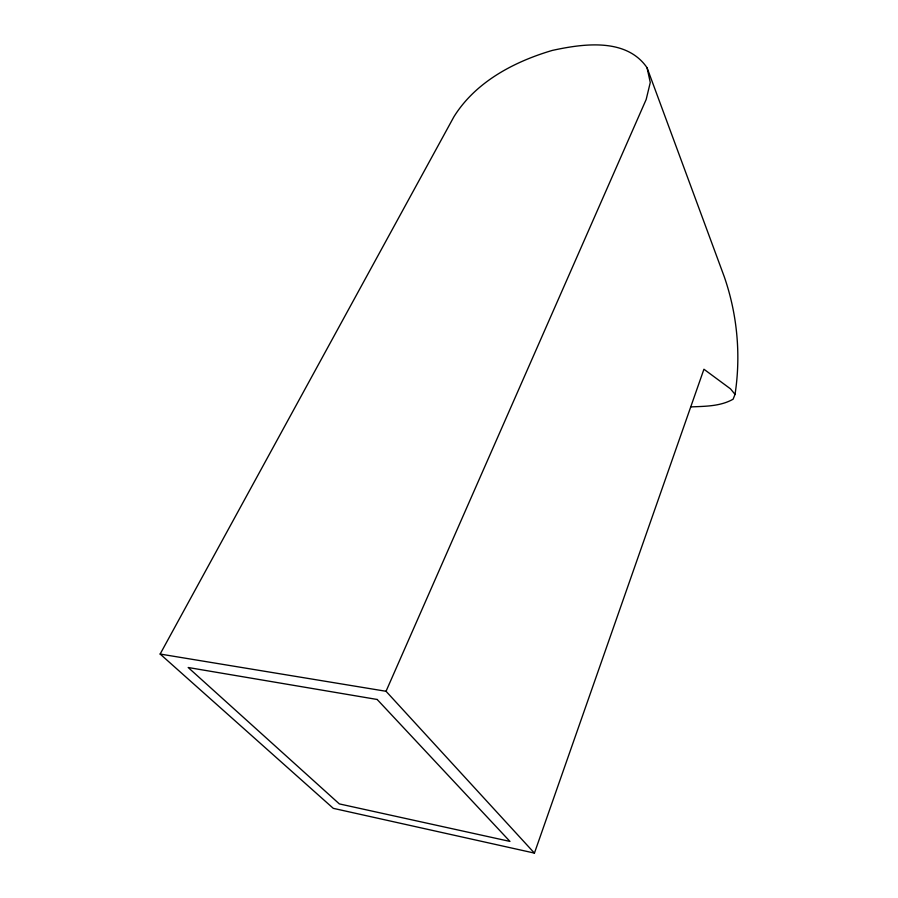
<?xml version="1.0" encoding="UTF-8"?>
<svg xmlns="http://www.w3.org/2000/svg" width="898" height="898" viewBox="0 0 898 898"><rect width="100%" height="100%" fill="white"/><g stroke="black" fill="none" stroke-linecap="round" stroke-linejoin="round"><path stroke-width="1.35" d="M735.035 394.379C741.086 354.968 737.292 314.233 724.203 276.573L647.054 67.732C626.288 37.536 583.195 43.688 552.281 50.423C513.97 61.715 475.57 81.943 453.917 116.762L160.147 654.047L333.293 808.346L534.433 853.1L703.931 369.235L730.501 388.856L735.035 394.379L733.116 399.195C720.319 406.468 704.986 406.278 690.685 406.906M534.433 853.1L386.039 691.28L646.178 99.465L650.275 82.493L647.054 67.732M160.147 654.047L386.039 691.28M377.171 699.475L188.187 667.506L339.332 803.901L509.952 841.415L377.171 699.475"/></g></svg>
